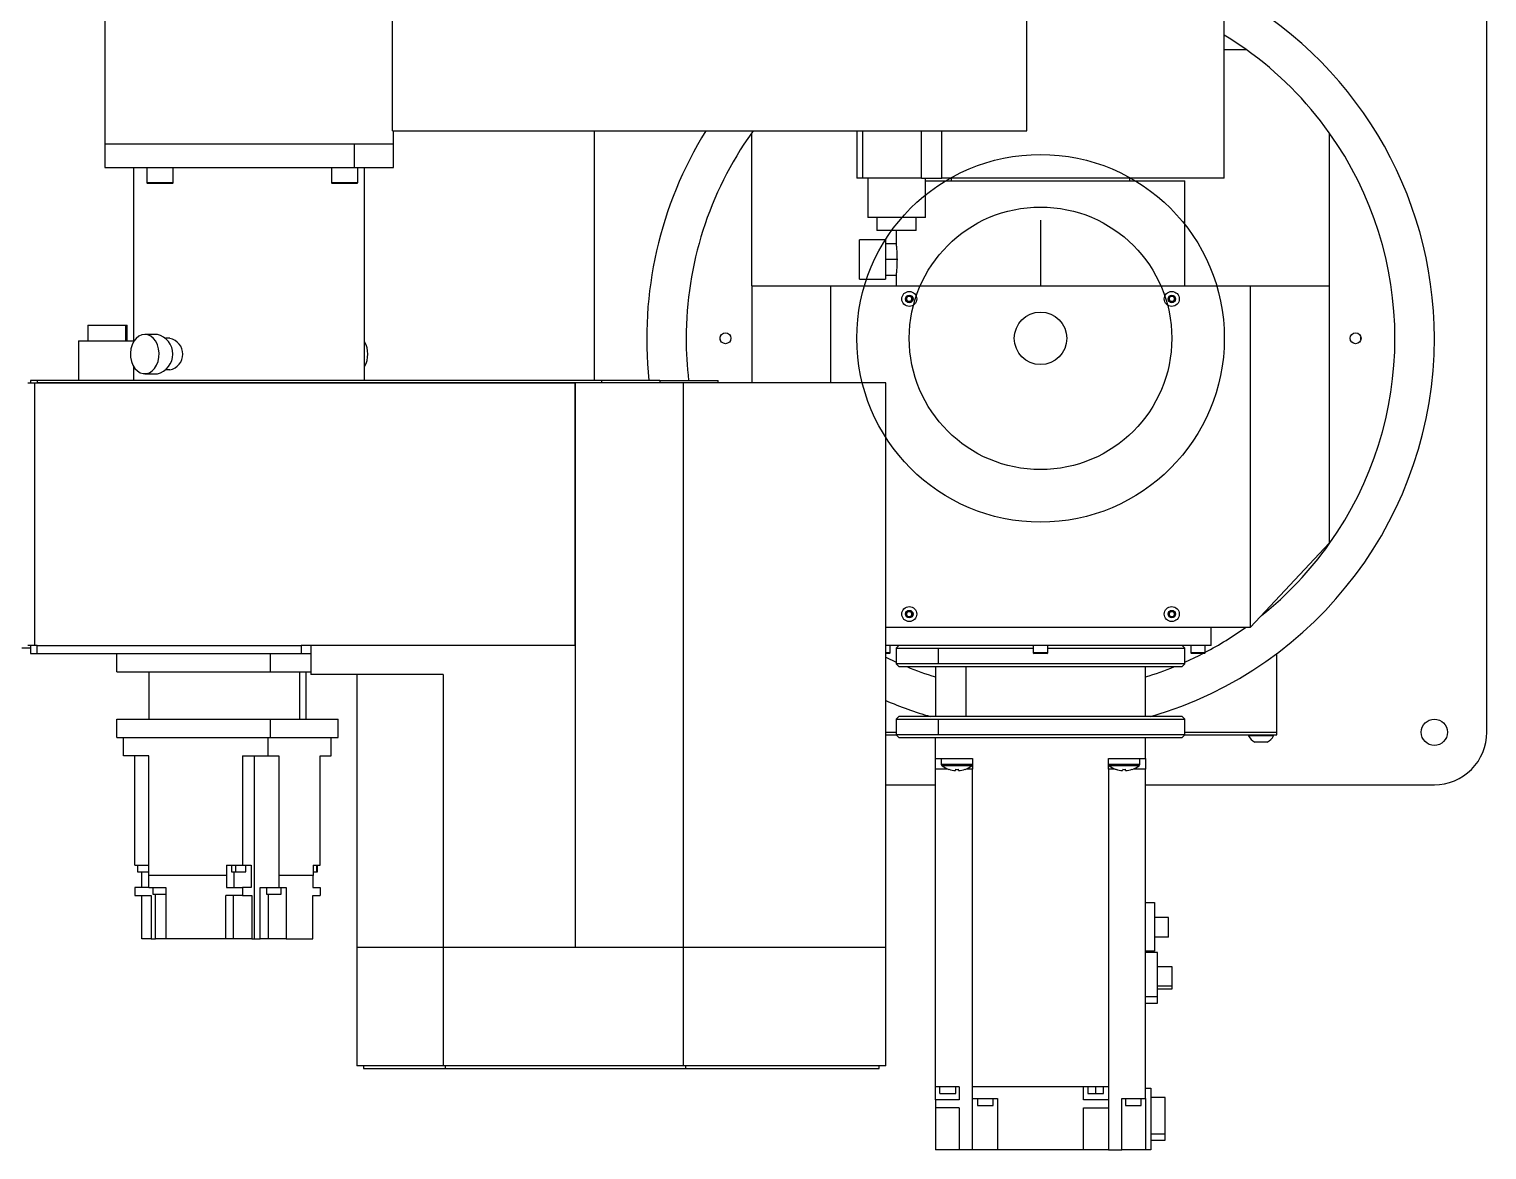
# Model space of a CAD drawing. Header units: millimetres. Extents: x 0.015 to 0.589, y 0.005 to 0.415.
# Drawn here: x 0.1564 to 0.2119, y 0.1003 to 0.1429 of the extents above; entities that cross this region are included whole.
import ezdxf

# ---------------------------------------------------------------- set-up
doc = ezdxf.new("R2010")
doc.units = ezdxf.units.MM

msp = doc.modelspace()

# ---------------------------------------------------------------- linework, layer by layer
at = {"color": 7, "linetype": 'Continuous', "lineweight": 25}
for p, q in [((0.1592623417596871, 0.1478655099740042), (0.1592623417596871, 0.1385655099740041)), ((0.1702283091796009, 0.1390655099740041), (0.1702283091796009, 0.1478655099740042)), ((0.1943836256893282, 0.1390655099740044), (0.1943836256893282, 0.1478655099740044)), ((0.201908752470063, 0.1372655099740044), (0.201908752470063, 0.1478655099740044)), ((0.2119087524700618, 0.116165509974005), (0.2119087524700617, 0.1461655099740049)), ((0.201908752470063, 0.1421655099740043), (0.2027349903913112, 0.1421655099740044)), ((0.1702283091796009, 0.1390655099740041), (0.1943836256893282, 0.1390655099740044)), ((0.1702623417596871, 0.1385655099740041), (0.1702623417596871, 0.1390655099740041)), ((0.1779087524700617, 0.1390655099740038), (0.1779087524700618, 0.129565509974004)), ((0.1839087524700619, 0.1331655099740044), (0.183908752470062, 0.1389917478952537)), ((0.1879087524700631, 0.1390655099740042), (0.1879087524700631, 0.1372655099740044)), ((0.1881275868863582, 0.1390655099740044), (0.1881275868863582, 0.1372655099740044)), ((0.1903745147503643, 0.1372655099740044), (0.1903745147503643, 0.1390655099740044)), ((0.1911430930272851, 0.1372655099740044), (0.1911430930272852, 0.1390655099740044)), ((0.2059087524700619, 0.1389917478952537), (0.2059087524700618, 0.1331655099740044)), ((0.1592623417596871, 0.1385655099740041), (0.1592623417596871, 0.1376655099740041)), ((0.1592623417596871, 0.1385655099740041), (0.1687685750304816, 0.138565509974004)), ((0.1687685750304816, 0.138565509974004), (0.1687685750304816, 0.1376655099740041)), ((0.1687685750304816, 0.138565509974004), (0.1702623417596871, 0.1385655099740041)), ((0.1702623417596871, 0.1376655099740041), (0.1702623417596871, 0.1385655099740041)), ((0.1592623417596871, 0.1376655099740041), (0.1687685750304816, 0.1376655099740041)), ((0.1603623417596871, 0.1376655099740041), (0.1603623417596871, 0.1310347805812512)), ((0.1608708705547695, 0.137665509974004), (0.1608708705547695, 0.1370955099740041)), ((0.1618708705547695, 0.1370955099740041), (0.1618708705547695, 0.137665509974004)), ((0.1678996376025455, 0.1376655099740041), (0.1678996376025455, 0.1370955099740041)), ((0.1687685750304816, 0.1376655099740041), (0.1702623417596871, 0.1376655099740041)), ((0.1688996376025455, 0.1370955099740041), (0.1688996376025455, 0.1376655099740041)), ((0.1691623417596871, 0.1295655099740041), (0.1691623417596871, 0.1376655099740041)), ((0.1881275868863582, 0.1372655099740044), (0.1879087524700631, 0.1372655099740044)), ((0.1903745147503643, 0.1372655099740044), (0.1881275868863583, 0.1372655099740044)), ((0.1883275868863583, 0.1372655099740044), (0.1883275868863583, 0.1357655099740044)), ((0.1903745147503643, 0.1372655099740044), (0.1911430930272851, 0.1372655099740044)), ((0.1905275868863583, 0.1357655099740044), (0.1905275868863583, 0.1372655099740044)), ((0.1905275868863583, 0.1371655099740041), (0.2004087524700622, 0.1371655099740042)), ((0.2019087524700631, 0.1372655099740044), (0.1911430930272851, 0.1372655099740044)), ((0.191508752470062, 0.1372655099740042), (0.191508752470062, 0.1371655099740041)), ((0.198308752470062, 0.1371655099740041), (0.198308752470062, 0.1372655099740042)), ((0.2004087524700622, 0.1331655099740043), (0.2004087524700622, 0.1371655099740041)), ((0.1615637607631183, 0.137065509974004), (0.1609008705547698, 0.137065509974004)), ((0.1618408705547698, 0.137065509974004), (0.1615637607631183, 0.137065509974004)), ((0.1687419884456864, 0.137065509974004), (0.1679296376025457, 0.137065509974004)), ((0.1688696376025457, 0.137065509974004), (0.1687419884456864, 0.137065509974004)), ((0.1902288335405172, 0.1357655099740044), (0.1883275868863583, 0.1357655099740044)), ((0.1886775868863584, 0.1357655099740044), (0.1886775868863584, 0.1352655099740044)), ((0.1901775868863584, 0.1352655099740044), (0.1901775868863584, 0.1357655099740044)), ((0.1905275868863583, 0.1357655099740044), (0.1902288335405172, 0.1357655099740044)), ((0.1949087524700623, 0.1356655099740043), (0.1949087524700623, 0.1331655099740043)), ((0.1899738914232849, 0.1352655099740044), (0.1886775868863584, 0.1352655099740044)), ((0.1894087524700622, 0.1352655099740043), (0.1894087524700622, 0.1347655099740042)), ((0.1901775868863584, 0.1352655099740044), (0.1899738914232849, 0.1352655099740044)), ((0.1890087524700623, 0.1349155099740042), (0.1880087524700623, 0.1349155099740042)), ((0.1880087524700624, 0.1334155099740042), (0.1880087524700624, 0.1349155099740042)), ((0.1890087524700623, 0.1349155099740042), (0.1890087524700623, 0.1334155099740042)), ((0.1894087524700623, 0.1347655099740042), (0.1890087524700622, 0.1347655099740042)), ((0.1894415776969276, 0.1341655099740042), (0.1890087524700622, 0.1341655099740042)), ((0.1880087524700623, 0.1334155099740042), (0.1890087524700623, 0.1334155099740042)), ((0.1890087524700622, 0.1335655099740042), (0.1894087524700623, 0.1335655099740042)), ((0.1894087524700622, 0.1335655099740042), (0.1894087524700622, 0.1331655099740043)), ((0.183908752470062, 0.1331655099740041), (0.183908752470062, 0.1294655099740043)), ((0.183908752470062, 0.1331655099740041), (0.186908752470062, 0.1331655099740041)), ((0.186908752470062, 0.1331655099740041), (0.186908752470062, 0.1294655099740043)), ((0.186908752470062, 0.1331655099740041), (0.202908752470062, 0.1331655099740041)), ((0.1897932824162265, 0.1326655099740042), (0.1898510174431454, 0.1327655099740041)), ((0.1898510174431454, 0.1327655099740041), (0.1899664874969834, 0.1327655099740041)), ((0.1899664874969834, 0.1327655099740041), (0.1900242225239023, 0.1326655099740042)), ((0.1997932824162265, 0.1326655099740039), (0.1998510174431454, 0.1327655099740039)), ((0.1998510174431454, 0.1327655099740039), (0.1999664874969834, 0.1327655099740039)), ((0.1999664874969834, 0.1327655099740039), (0.2000242225239023, 0.1326655099740039)), ((0.2029087524700621, 0.1201655099740041), (0.202908752470062, 0.1331655099740041)), ((0.202908752470062, 0.1331655099740041), (0.205908752470062, 0.1331655099740041)), ((0.205908752470062, 0.1331655099740041), (0.205908752470062, 0.1233655099740041)), ((0.1898510174431454, 0.1325655099740042), (0.1897932824162265, 0.1326655099740042)), ((0.1899664874969833, 0.1325655099740042), (0.1898510174431454, 0.1325655099740042)), ((0.1900242225239023, 0.1326655099740042), (0.1899664874969833, 0.1325655099740042)), ((0.1998510174431454, 0.132565509974004), (0.1997932824162265, 0.1326655099740039)), ((0.1999664874969833, 0.1325655099740039), (0.1998510174431454, 0.132565509974004)), ((0.2000242225239023, 0.1326655099740039), (0.1999664874969833, 0.1325655099740039)), ((0.1586144198245021, 0.1316655099740044), (0.1586144198245021, 0.1310655099740044)), ((0.1586144198245021, 0.1316655099740044), (0.1600505963416864, 0.1316655099740044)), ((0.1600505963416864, 0.1316655099740044), (0.1600505963416864, 0.1310655099740044)), ((0.1600505963416864, 0.1316655099740044), (0.1601144198245021, 0.1316655099740044)), ((0.1601144198245021, 0.1310655099740044), (0.1601144198245021, 0.1316655099740044)), ((0.1582644198245022, 0.1310655099740044), (0.1582644198245022, 0.1295655099740044)), ((0.1582644198245022, 0.1310655099740044), (0.1603623417596871, 0.1310655099740044)), ((0.1612680987000753, 0.131315509974004), (0.1607884967115012, 0.1313155099740041)), ((0.1617482389009147, 0.1311655099740041), (0.1615958814222312, 0.1311655099740041)), ((0.1603623417596871, 0.1300962393667568), (0.1603623417596871, 0.1295655099740041)), ((0.1617477006886495, 0.1299655099740041), (0.1615958814222312, 0.1299655099740041)), ((0.1563396477510616, 0.1294655099740044), (0.1565952607776941, 0.1294655099740044)), ((0.1564311379533528, 0.1295655099740044), (0.1564311379533528, 0.1294655099740044)), ((0.1566867509799854, 0.1295655099740044), (0.1564311379533528, 0.1295655099740044)), ((0.1565952607776941, 0.1194655099740047), (0.1565952607776941, 0.1294655099740044)), ((0.1565952607776941, 0.1294655099740044), (0.1771805562932236, 0.1294655099740043)), ((0.1566867509799854, 0.1295655099740044), (0.1566867509799854, 0.1294655099740044)), ((0.1781869485184271, 0.1295655099740044), (0.1566867509799854, 0.1295655099740044)), ((0.1781869485184271, 0.1294655099740044), (0.1566867509799854, 0.1294655099740044)), ((0.1607884967115012, 0.129815509974004), (0.1612680987000753, 0.129815509974004)), ((0.1771805562932236, 0.1294655099740044), (0.1771805562932232, 0.1079655099740047)), ((0.1812976153963294, 0.1294655099740044), (0.1771805562932236, 0.1294655099740044)), ((0.1771805562932236, 0.1194655099740047), (0.1771805562932236, 0.1294655099740043)), ((0.1781869485184271, 0.1295655099740044), (0.1781869485184271, 0.1294655099740044)), ((0.180407166351488, 0.1295655099740044), (0.1781869485184271, 0.1295655099740044)), ((0.180407166351488, 0.1295655099740044), (0.1804071663514877, 0.1294655099740044)), ((0.1804071663514879, 0.1295655099740044), (0.1826273841845486, 0.1295655099740044)), ((0.1812976153963294, 0.1294655099740044), (0.1812976153963291, 0.1079655099740047)), ((0.1890178332293901, 0.1294655099740044), (0.1812976153963294, 0.1294655099740044)), ((0.1826273841845486, 0.1294655099740044), (0.1826273841845486, 0.1295655099740044)), ((0.1890178332293901, 0.1079655099740052), (0.1890178332293901, 0.1294655099740044)), ((0.2029087524700621, 0.1201655099740041), (0.205908752470062, 0.1233655099740041)), ((0.2059087524700617, 0.1233655099740038), (0.2059087524700617, 0.1233392720527551)), ((0.1897932824162261, 0.1206655099740042), (0.1898510174431451, 0.1207655099740041)), ((0.1898510174431451, 0.1205655099740042), (0.1897932824162261, 0.1206655099740042)), ((0.1898510174431451, 0.1207655099740041), (0.189966487496983, 0.1207655099740041)), ((0.189966487496983, 0.1205655099740042), (0.1898510174431451, 0.1205655099740042)), ((0.189966487496983, 0.1207655099740041), (0.190024222523902, 0.1206655099740042)), ((0.190024222523902, 0.1206655099740042), (0.189966487496983, 0.1205655099740042)), ((0.1997932824162261, 0.1206655099740039), (0.1998510174431451, 0.1207655099740038)), ((0.1998510174431451, 0.1205655099740039), (0.1997932824162261, 0.1206655099740039)), ((0.1998510174431451, 0.1207655099740038), (0.199966487496983, 0.1207655099740038)), ((0.199966487496983, 0.1205655099740039), (0.1998510174431451, 0.1205655099740039)), ((0.199966487496983, 0.1207655099740038), (0.200024222523902, 0.1206655099740039)), ((0.200024222523902, 0.1206655099740039), (0.199966487496983, 0.1205655099740039)), ((0.1890178332293901, 0.1201655099740041), (0.2029087524700621, 0.1201655099740041)), ((0.2014087524700619, 0.1194655099740041), (0.201408752470062, 0.1201655099740041)), ((0.1565952607776941, 0.1194655099740047), (0.1563396477510617, 0.1194655099740047)), ((0.1564300206033074, 0.1194655099740044), (0.1564300206033074, 0.1191655099740044)), ((0.1566856336299399, 0.1194655099740044), (0.1564300206033074, 0.1194655099740044)), ((0.1566856336299399, 0.1191655099740044), (0.1566856336299399, 0.1194655099740044)), ((0.1566856336299399, 0.1194655099740044), (0.1667495558819765, 0.1194655099740044)), ((0.1667495558819765, 0.1194655099740044), (0.1667495558819765, 0.1191655099740044)), ((0.1669826497419918, 0.1194655099740046), (0.1667495558819765, 0.1194655099740044)), ((0.1771805562932236, 0.1194655099740047), (0.1669826497419918, 0.1194655099740046)), ((0.167116634041187, 0.1194655099740045), (0.167116634041187, 0.1183655099740044)), ((0.1771805562932237, 0.1194655099740044), (0.167116634041187, 0.1194655099740045)), ((0.1771805562932237, 0.1194655099740044), (0.1771805562932236, 0.1079655099740044)), ((0.2014087524700619, 0.1194655099740041), (0.1890178332293901, 0.1194655099740042)), ((0.1891837524700619, 0.119195509974004), (0.1891837524700619, 0.119465509974004)), ((0.1895087524700619, 0.1194655099740042), (0.1894087524700619, 0.1193655099740042)), ((0.194633752470062, 0.1194655099740039), (0.194633752470062, 0.119195509974004)), ((0.195183752470062, 0.119195509974004), (0.195183752470062, 0.1194655099740039)), ((0.200408752470062, 0.1193655099740042), (0.200308752470062, 0.1194655099740042)), ((0.2006337524700619, 0.119465509974004), (0.2006337524700619, 0.119195509974004)), ((0.2011837524700619, 0.119195509974004), (0.2011837524700619, 0.119465509974004)), ((0.1564300206033074, 0.1193655099740044), (0.1561042185229116, 0.1193655099740044)), ((0.1564300206033074, 0.1191655099740044), (0.1566856336299399, 0.1191655099740044)), ((0.1566856336299399, 0.1191655099740044), (0.1667495558819765, 0.1191655099740044)), ((0.1597183630128275, 0.1184655099740044), (0.1597183630128275, 0.1191655099740044)), ((0.1655737359594669, 0.1184655099740044), (0.165573735959467, 0.1191655099740044)), ((0.1667495558819765, 0.1191655099740044), (0.167116634041187, 0.1191655099740044)), ((0.189183752470062, 0.1191955099740042), (0.1890178332293901, 0.1191955099740042)), ((0.1891537524700619, 0.1191655099740042), (0.1890178332293901, 0.1191655099740042)), ((0.1890178332293901, 0.1190186144652794), (0.1894087524700619, 0.1188366819680665)), ((0.1891537524700619, 0.1191655099740042), (0.189183752470062, 0.1191955099740042)), ((0.1894087524700619, 0.1193655099740042), (0.1894087524700619, 0.1187655099740042)), ((0.1894087524700619, 0.1193655099740042), (0.1910196651735361, 0.1193655099740041)), ((0.1910196651735361, 0.1193655099740041), (0.194633752470062, 0.1193655099740041)), ((0.191019665173536, 0.1187655099740042), (0.1910196651735361, 0.1193655099740041)), ((0.194633752470062, 0.1191955099740042), (0.194663752470062, 0.1191655099740041)), ((0.1949087524700621, 0.1191955099740042), (0.194633752470062, 0.1191955099740042)), ((0.194908752470062, 0.1191655099740041), (0.194663752470062, 0.1191655099740041)), ((0.1951837524700621, 0.1191955099740042), (0.1949087524700621, 0.1191955099740042)), ((0.195153752470062, 0.1191655099740041), (0.194908752470062, 0.1191655099740041)), ((0.195153752470062, 0.1191655099740041), (0.1951837524700621, 0.1191955099740042)), ((0.195183752470062, 0.1193655099740041), (0.200408752470062, 0.1193655099740042)), ((0.200408752470062, 0.1187655099740042), (0.200408752470062, 0.1193655099740042)), ((0.2006337524700619, 0.1191955099740042), (0.2006637524700619, 0.1191655099740042)), ((0.200908752470062, 0.1191955099740042), (0.2006337524700619, 0.1191955099740042)), ((0.2009087524700619, 0.1191655099740042), (0.2006637524700619, 0.1191655099740042)), ((0.201183752470062, 0.1191955099740042), (0.200908752470062, 0.1191955099740042)), ((0.2011537524700619, 0.1191655099740042), (0.2009087524700619, 0.1191655099740042)), ((0.2011537524700619, 0.1191655099740042), (0.201183752470062, 0.1191955099740042)), ((0.2039087524700619, 0.1161655099740048), (0.2039087524700619, 0.1191655099740048)), ((0.1597183630128275, 0.1184655099740044), (0.1655737359594669, 0.1184655099740044)), ((0.1609378125890189, 0.1184655099740043), (0.1609378125890189, 0.1166655099740044)), ((0.1655737359594669, 0.1184655099740044), (0.167116634041187, 0.1184655099740044)), ((0.1666825186577562, 0.1184655099740044), (0.1666825186577562, 0.1166655099740044)), ((0.1669378125890189, 0.1166655099740044), (0.1669378125890189, 0.1184655099740043)), ((0.1721485951672053, 0.1183655099740044), (0.167116634041187, 0.1183655099740044)), ((0.168868813000266, 0.1183655099740044), (0.168868813000266, 0.1079655099740047)), ((0.1721485951672053, 0.1183655099740044), (0.1721485951672053, 0.1079655099740044)), ((0.189408752470062, 0.1187655099740042), (0.189508752470062, 0.1186655099740042)), ((0.191019665173536, 0.1187655099740042), (0.1894087524700619, 0.1187655099740042)), ((0.189508752470062, 0.1186655099740042), (0.2003087524700619, 0.1186655099740042)), ((0.1909087524700619, 0.1186655099740042), (0.1909087524700619, 0.1167655099740042)), ((0.200408752470062, 0.1187655099740042), (0.191019665173536, 0.1187655099740042)), ((0.1920803253453158, 0.1167655099740041), (0.1920803253453158, 0.1186655099740042)), ((0.198908752470062, 0.1167655099740042), (0.198908752470062, 0.1186655099740042)), ((0.2003087524700619, 0.1186655099740042), (0.2004087524700619, 0.1187655099740042)), ((0.1597183630128275, 0.1159655099740044), (0.1597183630128275, 0.1166655099740044)), ((0.1597183630128275, 0.1166655099740044), (0.165573735959467, 0.1166655099740044)), ((0.165573735959467, 0.1159655099740044), (0.165573735959467, 0.1166655099740044)), ((0.165573735959467, 0.1166655099740044), (0.1681572621652103, 0.1166655099740044)), ((0.1681572621652103, 0.1159655099740044), (0.1681572621652103, 0.1166655099740044)), ((0.1895087524700619, 0.1167655099740042), (0.1894087524700619, 0.1166655099740042)), ((0.1894087524700619, 0.1166655099740042), (0.1894087524700619, 0.1160655099740042)), ((0.1894087524700622, 0.1166655099740042), (0.1910196651735362, 0.1166655099740041)), ((0.200308752470062, 0.1167655099740042), (0.1895087524700619, 0.1167655099740042)), ((0.1910196651735362, 0.1166655099740041), (0.2004087524700622, 0.1166655099740042)), ((0.191019665173536, 0.1160655099740041), (0.1910196651735362, 0.1166655099740041)), ((0.200408752470062, 0.1166655099740042), (0.200308752470062, 0.1167655099740042)), ((0.200408752470062, 0.1160655099740042), (0.200408752470062, 0.1166655099740042)), ((0.1890178332293901, 0.116165509974005), (0.1894087524700619, 0.116165509974005)), ((0.1890178332293901, 0.116065509974005), (0.189408752470061, 0.116065509974005)), ((0.189408752470062, 0.1160655099740042), (0.189508752470062, 0.1159655099740042)), ((0.191019665173536, 0.1160655099740041), (0.1894087524700619, 0.1160655099740042)), ((0.200408752470062, 0.1160655099740042), (0.191019665173536, 0.1160655099740041)), ((0.2003087524700619, 0.1159655099740042), (0.2004087524700619, 0.1160655099740042)), ((0.200408752470062, 0.1161655099740048), (0.2039087524700615, 0.1161655099740048)), ((0.2004087524700628, 0.1160655099740048), (0.2039087524700615, 0.1160655099740048)), ((0.2028337524700619, 0.1160655099740048), (0.2028337524700619, 0.1160275099740048)), ((0.2037837524700619, 0.1160275099740048), (0.2037837524700619, 0.1160655099740048)), ((0.2039087524700615, 0.1160655099740048), (0.2039087524700615, 0.1161655099740048)), ((0.1597183630128275, 0.1159655099740044), (0.165573735959467, 0.1159655099740044)), ((0.1599820786113395, 0.1152655099740044), (0.1599820786113395, 0.1159655099740044)), ((0.165471490748814, 0.1159655099740044), (0.165471490748814, 0.1152655099740044)), ((0.165573735959467, 0.1159655099740044), (0.1681572621652103, 0.1159655099740044)), ((0.1678935465666984, 0.1152655099740044), (0.1678935465666985, 0.1159655099740044)), ((0.189508752470062, 0.1159655099740042), (0.190908752470062, 0.1159655099740041)), ((0.190908752470062, 0.1151655099740042), (0.190908752470062, 0.1159655099740042)), ((0.190908752470062, 0.1159655099740042), (0.1912810810406186, 0.1159655099740041)), ((0.1912810810406186, 0.1159655099740041), (0.1985364238995055, 0.1159655099740041)), ((0.1985364238995055, 0.1159655099740041), (0.1989087524700617, 0.1159655099740041)), ((0.1989087524700618, 0.1159655099740041), (0.2003087524700619, 0.1159655099740042)), ((0.1989087524700618, 0.1151655099740042), (0.1989087524700617, 0.1159655099740041)), ((0.2035825835747903, 0.1160275099740048), (0.2028337524700616, 0.1160275099740048)), ((0.2034456680224263, 0.1157905099740048), (0.2030712524700618, 0.1157905099740048)), ((0.2035462524700618, 0.1157905099740048), (0.2034456680224263, 0.1157905099740048)), ((0.2037837524700616, 0.1160275099740048), (0.2035825835747903, 0.1160275099740048)), ((0.1609413792518628, 0.1152655099740044), (0.1599820786113395, 0.1152655099740044)), ((0.1604053442797374, 0.1111055099740044), (0.1604053442797374, 0.1152655099740043)), ((0.1609413792518629, 0.1107055099740044), (0.1609413792518628, 0.1152655099740044)), ((0.1645121901082906, 0.1152655099740044), (0.165471490748814, 0.1152655099740044)), ((0.1645121901082906, 0.1152655099740044), (0.1645121901082905, 0.1111055099740044)), ((0.1649704892166143, 0.1083055099740043), (0.1649704892166143, 0.1152655099740044)), ((0.165471490748814, 0.1152655099740044), (0.1658947564172119, 0.1152655099740044)), ((0.1658947564172119, 0.1152655099740044), (0.165894756417212, 0.1107055099740044)), ((0.1674702808983005, 0.1152655099740044), (0.1678935465666984, 0.1152655099740044)), ((0.1674702808983004, 0.1111055099740044), (0.1674702808983005, 0.1152655099740044)), ((0.190908752470062, 0.1151655099740042), (0.192313752470062, 0.1151655099740041)), ((0.1909087524700619, 0.1147655099740042), (0.1909087524700619, 0.1151655099740042)), ((0.1911267719547229, 0.115165509974004), (0.1911267719547229, 0.1149423586128704)), ((0.192313752470062, 0.1151655099740041), (0.1923137524700618, 0.1147655099740042)), ((0.197503752470062, 0.1151655099740041), (0.1989087524700618, 0.1151655099740042)), ((0.1975037524700618, 0.1147655099740042), (0.197503752470062, 0.1151655099740041)), ((0.1986907329854009, 0.1149423586128704), (0.1986907329854009, 0.115165509974004)), ((0.1989087524700618, 0.1151655099740039), (0.1989087524700617, 0.1147655099740039)), ((0.191385597512538, 0.1147655099740042), (0.1909087524700619, 0.1147655099740042)), ((0.190908752470062, 0.1026655099740042), (0.1909087524700619, 0.1147655099740042)), ((0.1914207512425741, 0.1147534851194253), (0.1914217335718609, 0.1147546639145697)), ((0.1916734488242928, 0.1147546639145697), (0.1916700133256309, 0.1147087367219316)), ((0.191783530583815, 0.1147087367219317), (0.1917800950851531, 0.1147546639145696)), ((0.192031810337585, 0.1147546639145697), (0.192032792666872, 0.1147534851194253)), ((0.1923137524700618, 0.1147655099740042), (0.192067946396908, 0.1147655099740042)), ((0.1923137524700618, 0.1026655099740045), (0.1923137524700618, 0.1147655099740042)), ((0.1975037524700618, 0.1147655099740042), (0.1975037524700617, 0.1026655099740045)), ((0.197749558543217, 0.1147655099740039), (0.1975037524700617, 0.1147655099740042)), ((0.1977847122732521, 0.1147534851194253), (0.1977856946025389, 0.1147546639145697)), ((0.1980374098549708, 0.1147546639145697), (0.1980339743563089, 0.1147087367219316)), ((0.198147491614493, 0.1147087367219317), (0.1981440561158311, 0.1147546639145696)), ((0.1983957713682631, 0.1147546639145697), (0.1983967536975501, 0.1147534851194253)), ((0.1989087524700617, 0.1147655099740039), (0.198431907427585, 0.1147655099740039)), ((0.198908752470062, 0.1096855099740042), (0.1989087524700617, 0.1147655099740039)), ((0.1890178332293901, 0.114165509974005), (0.1909087524700619, 0.114165509974005)), ((0.1989087524700617, 0.114165509974005), (0.2099087524700618, 0.114165509974005)), ((0.1604053442797374, 0.1111055099740044), (0.1609413792518629, 0.1111055099740044)), ((0.1605122854435482, 0.1111055099740044), (0.1605122854435482, 0.1108455099740044)), ((0.1638978592694046, 0.1111055099740044), (0.1638978592694047, 0.1107055099740044)), ((0.1638978592694046, 0.1111055099740044), (0.1645121901082905, 0.1111055099740044)), ((0.1640936870321607, 0.1111055099740044), (0.1640936870321607, 0.1108455099740044)), ((0.1642576761405077, 0.1108455099740044), (0.1642576761405077, 0.1111055099740044)), ((0.1645121901082905, 0.1111055099740044), (0.1648395466142363, 0.1111055099740044)), ((0.1646436870321607, 0.1108455099740044), (0.1646436870321607, 0.1111055099740044)), ((0.1648395466142363, 0.1111055099740044), (0.1648395466142364, 0.1102555099740044)), ((0.1671992238989049, 0.1111055099740044), (0.1671992238989049, 0.1107055099740044)), ((0.1671992238989049, 0.1111055099740044), (0.1674702808983004, 0.1111055099740044)), ((0.1673399377907905, 0.1108455099740044), (0.1673399377907906, 0.1111055099740044)), ((0.1673633397344896, 0.1108455099740044), (0.1673633397344896, 0.1111055099740044)), ((0.1605122854435483, 0.1108455099740044), (0.1609413792518629, 0.1108455099740044)), ((0.1606764012791329, 0.1107055099740044), (0.1606764012791329, 0.1108455099740044)), ((0.1606809757892475, 0.1107055099740044), (0.1606764012791329, 0.1107055099740044)), ((0.1606809757892475, 0.1102555099740043), (0.1606809757892475, 0.1107055099740044)), ((0.1638978592694047, 0.1107055099740044), (0.1609413792518629, 0.1107055099740044)), ((0.1609430777508024, 0.1102555099740044), (0.1609430777508024, 0.1107055099740044)), ((0.1638978592694047, 0.1107055099740044), (0.1638998776492528, 0.1107055099740044)), ((0.1638998776492528, 0.1107055099740044), (0.1638998776492528, 0.1102555099740044)), ((0.1640936870321607, 0.1108455099740044), (0.1642576761405077, 0.1108455099740044)), ((0.1641804324481578, 0.1108455099740044), (0.1641804324481578, 0.1102555099740044)), ((0.1642576761405077, 0.1108455099740044), (0.1646436870321607, 0.1108455099740044)), ((0.1658900407682293, 0.1107055099740044), (0.1658900407682293, 0.1102555099740044)), ((0.1658900407682293, 0.1107055099740044), (0.165894756417212, 0.1107055099740044)), ((0.1671992238989049, 0.1107055099740044), (0.165894756417212, 0.1107055099740044)), ((0.1671946493887903, 0.1107055099740044), (0.1671946493887903, 0.1102555099740044)), ((0.1671992238989049, 0.1108455099740044), (0.1673399377907905, 0.1108455099740044)), ((0.1673399377907905, 0.1108455099740044), (0.1673633397344896, 0.1108455099740044)), ((0.1604097776509837, 0.1102555099740044), (0.1604097776509837, 0.1099555099740044)), ((0.1609430777508024, 0.1102555099740044), (0.1604097776509837, 0.1102555099740044)), ((0.1604097776509837, 0.1099555099740044), (0.161026016254245, 0.1099555099740043)), ((0.1606809757892475, 0.1083055099740044), (0.1606809757892476, 0.1099555099740044)), ((0.1609430777508024, 0.1102555099740044), (0.1615851755312844, 0.1102555099740044)), ((0.161026016254245, 0.1099555099740043), (0.1610260162542449, 0.1083055099740044)), ((0.1611017809721061, 0.1102555099740044), (0.1611017809721061, 0.1099955099740044)), ((0.1611017809721061, 0.1099955099740043), (0.1615851755312844, 0.1099955099740043)), ((0.1611961540928208, 0.1083055099740043), (0.1611961540928208, 0.1099955099740043)), ((0.1615851755312844, 0.1102555099740044), (0.1615851755312844, 0.1083055099740044)), ((0.1638724305885654, 0.1083055099740044), (0.1638724305885655, 0.1099555099740044)), ((0.1645145283690477, 0.1099555099740044), (0.1638724305885655, 0.1099555099740044)), ((0.1638998776492528, 0.1102555099740044), (0.1645145283690476, 0.1102555099740044)), ((0.1641731691859528, 0.1083055099740043), (0.1641731691859528, 0.1099555099740044)), ((0.1645145283690476, 0.1102555099740044), (0.1645145283690477, 0.1099555099740044)), ((0.1648395466142364, 0.1102555099740044), (0.1645145283690476, 0.1102555099740044)), ((0.1645145283690477, 0.1099555099740044), (0.1648629292218037, 0.1099555099740044)), ((0.1648629292218037, 0.1099555099740044), (0.1648629292218037, 0.1083055099740044)), ((0.1651874090698157, 0.1102555099740044), (0.1658900407682293, 0.1102555099740044)), ((0.1651874090698157, 0.1083055099740044), (0.1651874090698157, 0.1102555099740044)), ((0.1654293111192116, 0.1102555099740044), (0.1654293111192116, 0.1099955099740044)), ((0.1654293111192116, 0.1099955099740044), (0.1659793111192115, 0.1099955099740044)), ((0.1654917471785126, 0.1099955099740044), (0.1654917471785126, 0.1083055099740044)), ((0.1658900407682293, 0.1102555099740044), (0.1661733491855824, 0.1102555099740044)), ((0.1659793111192116, 0.1099955099740044), (0.1659793111192116, 0.1102555099740044)), ((0.1661733491855824, 0.1102555099740044), (0.1661733491855824, 0.1083055099740044)), ((0.1671946493887903, 0.1102555099740044), (0.1674658475270542, 0.1102555099740044)), ((0.1671946493887903, 0.1099555099740044), (0.1674658475270542, 0.1099555099740044)), ((0.1671946493887903, 0.1083055099740044), (0.1671946493887903, 0.1099555099740044)), ((0.1674658475270542, 0.1102555099740044), (0.1674658475270542, 0.1099555099740044)), ((0.1989087524700618, 0.1078255099740042), (0.198908752470062, 0.1096855099740042)), ((0.198908752470062, 0.1096855099740042), (0.199248752470062, 0.1096855099740042)), ((0.199248752470062, 0.1096855099740042), (0.1992487524700618, 0.1078255099740042)), ((0.1997887524700618, 0.1091080099740042), (0.1992487524700618, 0.1091080099740042)), ((0.1997887524700619, 0.1083630099740042), (0.1997887524700618, 0.1091080099740042)), ((0.1610260162542449, 0.1083055099740044), (0.1606809757892475, 0.1083055099740044)), ((0.1610260162542449, 0.1083055099740044), (0.1611961540928208, 0.1083055099740044)), ((0.1615851755312844, 0.1083055099740044), (0.1611961540928208, 0.1083055099740043)), ((0.1638724305885654, 0.1083055099740044), (0.1615851755312844, 0.1083055099740044)), ((0.1641731691859528, 0.1083055099740043), (0.1638724305885654, 0.1083055099740044)), ((0.1648629292218037, 0.1083055099740044), (0.1641731691859528, 0.1083055099740043)), ((0.1648629292218037, 0.1083055099740044), (0.1649704892166143, 0.1083055099740043)), ((0.1649704892166143, 0.1083055099740043), (0.1651874090698157, 0.1083055099740044)), ((0.1654917471785126, 0.1083055099740044), (0.1651874090698157, 0.1083055099740044)), ((0.1661733491855824, 0.1083055099740044), (0.1654917471785126, 0.1083055099740044)), ((0.1661733491855824, 0.1083055099740044), (0.1671946493887903, 0.1083055099740044)), ((0.1997887524700619, 0.1083630099740042), (0.199248752470062, 0.1083630099740042)), ((0.168868813000266, 0.1079655099740044), (0.168868813000266, 0.1034655099740045)), ((0.1721485951672053, 0.1079655099740044), (0.168868813000266, 0.1079655099740044)), ((0.1771805562932236, 0.1079655099740044), (0.1721485951672053, 0.1079655099740044)), ((0.1721485951672052, 0.1079655099740044), (0.1721485951672053, 0.1034655099740044)), ((0.1812976153963294, 0.1079655099740044), (0.1721485951672052, 0.1079655099740044)), ((0.1812976153963291, 0.1079655099740047), (0.1771805562932232, 0.1079655099740047)), ((0.1812976153963294, 0.1079655099740044), (0.1812976153963295, 0.1034655099740044)), ((0.1890178332293901, 0.1079655099740044), (0.1812976153963294, 0.1079655099740044)), ((0.1890178332293901, 0.1034655099740045), (0.1890178332293901, 0.1079655099740044)), ((0.1992487524700618, 0.1078255099740042), (0.1989087524700618, 0.1078255099740042)), ((0.1989087524700617, 0.1026655099740042), (0.1989087524700618, 0.1078255099740042)), ((0.1993687524700619, 0.1077749500791342), (0.1989087524700619, 0.1077749500791342)), ((0.1993687524700618, 0.1060876216213442), (0.1993687524700619, 0.1077749500791342)), ((0.1999187524700618, 0.1072382465798722), (0.1993687524700617, 0.1072382465798722)), ((0.1999187524700618, 0.1064987996968992), (0.1999187524700618, 0.1072382465798722)), ((0.1993687524700618, 0.1060876216213442), (0.1989087524700618, 0.1060876216213442)), ((0.1999187524700618, 0.1064987996968992), (0.1993687524700618, 0.1064987996968992)), ((0.1993687524700616, 0.1063927733681362), (0.1999187524700616, 0.1063927733681362)), ((0.1993687524700616, 0.1058560698688742), (0.1993687524700618, 0.1060876216213442)), ((0.1999187524700616, 0.1063927733681362), (0.1999187524700618, 0.1064987996968992)), ((0.1989087524700616, 0.1058560698688742), (0.1993687524700616, 0.1058560698688742)), ((0.1721485951672053, 0.1034655099740044), (0.1688688130002659, 0.1034655099740044)), ((0.169118813000266, 0.1034655099740044), (0.169118813000266, 0.1033655099740044)), ((0.169118813000266, 0.1033655099740044), (0.172249514159617, 0.1033655099740044)), ((0.1812976153963295, 0.1034655099740044), (0.1721485951672053, 0.1034655099740044)), ((0.172249514159617, 0.1033655099740044), (0.1722495141596171, 0.1034655099740044)), ((0.172249514159617, 0.1033655099740044), (0.1813985343887413, 0.1033655099740044)), ((0.1890178332293901, 0.1034655099740044), (0.1812976153963295, 0.1034655099740044)), ((0.1813985343887413, 0.1033655099740044), (0.1813985343887413, 0.1034655099740044)), ((0.1813985343887413, 0.1033655099740044), (0.1887678332293901, 0.1033655099740044)), ((0.1887678332293901, 0.1033655099740044), (0.1887678332293901, 0.1034655099740044)), ((0.191813752470062, 0.1026655099740042), (0.190908752470062, 0.1026655099740042)), ((0.1909137524700621, 0.1021655099740045), (0.1909137524700619, 0.1026655099740045)), ((0.190913752470062, 0.1021655099740042), (0.190913752470062, 0.1018655099740042)), ((0.191813752470062, 0.1021655099740042), (0.190913752470062, 0.1021655099740042)), ((0.191078752470062, 0.1024055099740042), (0.1910787524700619, 0.1026655099740042)), ((0.191078752470062, 0.1024055099740042), (0.1916787524700619, 0.1024055099740042)), ((0.1916787524700621, 0.1024055099740042), (0.1916787524700621, 0.1026655099740042)), ((0.191813752470062, 0.1026655099740042), (0.191813752470062, 0.1021655099740042)), ((0.1975037524700617, 0.1026655099740045), (0.1923137524700618, 0.1026655099740045)), ((0.192313752470062, 0.1022155099740045), (0.1923137524700618, 0.1026655099740045)), ((0.192313752470062, 0.1022155099740045), (0.193273752470062, 0.1022155099740045)), ((0.1923137524700618, 0.1002655099740042), (0.192313752470062, 0.1022155099740042)), ((0.1925087524700621, 0.1022155099740042), (0.1925087524700621, 0.1019555099740042)), ((0.1931087524700621, 0.1019555099740042), (0.1931087524700621, 0.1022155099740042)), ((0.193273752470062, 0.1022155099740045), (0.193273752470062, 0.1002655099740044)), ((0.1965437524700617, 0.1021655099740045), (0.1965437524700617, 0.1026655099740045)), ((0.1975037524700617, 0.1021655099740044), (0.1965437524700617, 0.1021655099740045)), ((0.1967087524700618, 0.1026655099740045), (0.1967087524700618, 0.1024055099740045)), ((0.1967087524700618, 0.1024055099740042), (0.1970087524700617, 0.1024055099740045)), ((0.1970087524700617, 0.1024055099740045), (0.1970087524700617, 0.1026655099740045)), ((0.1970087524700617, 0.1024055099740045), (0.1973087524700618, 0.1024055099740042)), ((0.1973087524700618, 0.1024055099740045), (0.1973087524700618, 0.1026655099740045)), ((0.1975037524700618, 0.1026655099740045), (0.1975037524700618, 0.1021655099740044)), ((0.1975037524700617, 0.1021655099740044), (0.1975037524700618, 0.1018655099740045)), ((0.1980037524700618, 0.1022155099740042), (0.1989037524700617, 0.1022155099740042)), ((0.1980037524700618, 0.1002655099740042), (0.1980037524700618, 0.1022155099740042)), ((0.1981387524700616, 0.1022155099740045), (0.1981387524700617, 0.1019555099740045)), ((0.1987387524700617, 0.1019555099740045), (0.1987387524700617, 0.1022155099740045)), ((0.1989087524700617, 0.1026655099740042), (0.1989037524700617, 0.1026655099740042)), ((0.1989037524700617, 0.1022155099740042), (0.1989037524700617, 0.1026655099740042)), ((0.1989037524700618, 0.1026155099740043), (0.1991087524700618, 0.1026155099740042)), ((0.1989037524700618, 0.1022155099740042), (0.1989037524700616, 0.1002655099740042)), ((0.1991087524700618, 0.1026155099740042), (0.1991087524700617, 0.1002655099740042)), ((0.1996587524700616, 0.1022560681563845), (0.1991087524700616, 0.1022560681563845)), ((0.1996587524700616, 0.1008665035440945), (0.1996587524700616, 0.1022560681563845)), ((0.191813752470062, 0.1018655099740042), (0.190913752470062, 0.1018655099740042)), ((0.1909137524700619, 0.1018655099740045), (0.1909137524700619, 0.1002655099740045)), ((0.191813752470062, 0.1018655099740042), (0.191813752470062, 0.1002655099740042)), ((0.192508752470062, 0.1019555099740042), (0.193108752470062, 0.1019555099740042)), ((0.1965437524700618, 0.1018655099740044), (0.1975037524700618, 0.1018655099740045)), ((0.1965437524700618, 0.1002655099740045), (0.1965437524700618, 0.1018655099740044)), ((0.1975037524700616, 0.1018655099740045), (0.1975037524700617, 0.1002655099740045)), ((0.1981387524700617, 0.1019555099740045), (0.1987387524700617, 0.1019555099740045)), ((0.1996587524700616, 0.1008665035440945), (0.1991087524700616, 0.1008665035440945)), ((0.1991087524700618, 0.1006349517916242), (0.1996587524700617, 0.1006349517916243)), ((0.1996587524700617, 0.1006349517916243), (0.1996587524700616, 0.1008665035440945)), ((0.1918137524700619, 0.1002655099740045), (0.1909137524700619, 0.1002655099740045)), ((0.192313752470062, 0.1002655099740042), (0.191813752470062, 0.1002655099740042)), ((0.1932737524700618, 0.1002655099740042), (0.1923137524700618, 0.1002655099740042)), ((0.1965437524700618, 0.1002655099740045), (0.193273752470062, 0.1002655099740044)), ((0.1975037524700617, 0.1002655099740045), (0.1965437524700616, 0.1002655099740045)), ((0.1975037524700618, 0.1002655099740042), (0.1980037524700618, 0.1002655099740042)), ((0.1989037524700616, 0.1002655099740042), (0.1980037524700616, 0.1002655099740042)), ((0.1991087524700617, 0.1002655099740042), (0.1989037524700616, 0.1002655099740042))]:
    msp.add_line(p, q, dxfattribs=at)
at = {"color": 8, "linetype": 'Continuous', "lineweight": 25}
for p, q in [((0.1608708705547694, 0.1370955099740041), (0.1615760729040764, 0.1370955099740041)), ((0.1615760729040764, 0.1370955099740041), (0.1618708705547694, 0.1370955099740041)), ((0.1678996376025454, 0.1370955099740041), (0.1687638406271631, 0.1370955099740041)), ((0.1687638406271631, 0.1370955099740041), (0.1688996376025454, 0.1370955099740041)), ((0.191726771954723, 0.1149423586128706), (0.1911267719547229, 0.1149423586128706)), ((0.192313752470062, 0.1149423586128706), (0.191726771954723, 0.1149423586128706)), ((0.1980907329854009, 0.1149423586128706), (0.1975037524700618, 0.1149423586128706)), ((0.1986907329854009, 0.1149423586128706), (0.1980907329854009, 0.1149423586128706)), ((0.191726771954723, 0.1148831485934723), (0.1911578064374816, 0.1148831485934723)), ((0.1922957374719644, 0.1148831485934723), (0.191726771954723, 0.1148831485934723)), ((0.198090732985401, 0.1148831485934723), (0.1975217674681596, 0.1148831485934723)), ((0.1986596985026424, 0.1148831485934723), (0.198090732985401, 0.1148831485934723))]:
    msp.add_line(p, q, dxfattribs=at)
at = {"color": 7, "linetype": 'Continuous', "lineweight": 25, "flags": 128}
for points in [[(0.2027349903913112, 0.1421655099740044), (0.2021579975624, 0.142554032511683), (0.2019087524700631, 0.1427089063546189)], [(0.1607884967115012, 0.1313155099740041), (0.1606710573847088, 0.1312979753907866), (0.1605591093903128, 0.1312461915387573), (0.1604578872921099, 0.1311625797732833), (0.1603721241229117, 0.1310510496875904), (0.160305830073191, 0.1309168163045289), (0.1602621049790324, 0.130766156227901), (0.1602429933772415, 0.1306061141554431), (0.1602493889050773, 0.1304441734765895), (0.1602809925147661, 0.1302879063574991), (0.1603363264566439, 0.1301446196749823), (0.1604128033770876, 0.1300210133550617), (0.1605068473002954, 0.1299228670918783), (0.1606140608369403, 0.1298547700956169), (0.1607294308012081, 0.1298199065061382), (0.1608475626217942, 0.1298199065061382), (0.1609629325860621, 0.1298547700956169), (0.161070146122707, 0.1299228670918783), (0.1611641900459147, 0.1300210133550617), (0.1612406669663585, 0.1301446196749822), (0.1612960009082362, 0.1302879063574991), (0.161327604517925, 0.1304441734765895), (0.1613340000457608, 0.1306061141554431), (0.16131488844397, 0.1307661562279009), (0.1612711633498113, 0.1309168163045289), (0.1612048693000906, 0.1310510496875904), (0.1611191061308925, 0.1311625797732833), (0.1610178840326895, 0.1312461915387573), (0.1609059360382935, 0.1312979753907866), (0.1607884967115012, 0.1313155099740041)], [(0.1827088660071449, 0.1311128764111145), (0.1827087524700616, 0.1311655099740046), (0.1827088660071449, 0.1312181435368941)], [(0.2071086389329787, 0.1311128764111616), (0.2071087524700619, 0.1311655099740047), (0.2071086389329787, 0.1312181435368473)], [(0.200408752470062, 0.1188366819680665), (0.2009478550618506, 0.1190916025747469), (0.2010934109084883, 0.1191655099740043)]]:
    msp.add_lwpolyline(points, dxfattribs=at)
at = {"color": 7, "linetype": 'Continuous'}
for radius in [0.007000000000000016, 0.005000000000000018, 0.0009999999999999983]:
    msp.add_circle((0.1949087524700581, 0.1311655099740069), radius, dxfattribs=at)
at = {"color": 7, "linetype": 'Continuous', "lineweight": 25}
for centre, radius in [((0.1899087524700644, 0.1326655099740042), 0.0002850000000000075), ((0.1899087524700644, 0.1326655099740042), 0.0001424999999999899), ((0.1999087524700645, 0.1326655099740039), 0.0002849999999999797), ((0.1999087524700644, 0.1326655099740039), 0.0001424999999999899), ((0.1829087524700619, 0.1311655099740044), 0.0002067000000000041), ((0.2069087524700619, 0.1311655099740044), 0.0002067000000000041), ((0.1899087524700641, 0.1206655099740042), 0.0002850000000000075), ((0.1899087524700641, 0.1206655099740042), 0.0001425000000000037), ((0.1999087524700641, 0.1206655099740039), 0.0002850000000000075), ((0.1999087524700641, 0.1206655099740039), 0.0001425000000000037), ((0.2099087524700617, 0.116165509974005), 0.0005000000000000004)]:
    msp.add_circle(centre, radius, dxfattribs=at)
for centre, radius, start, end in [((0.1949087524700618, 0.1311655099740047), 0.01500000000000001, 1.920076506237206e-12, 62.18186071534091), ((0.194908752470062, 0.1311655099740043), 0.01350000000000008, 35.43094468733646, 54.56905531266463), ((0.1949087524700618, 0.1311655099740047), 0.015, 148.2194896548796, 186.1231988662725), ((0.1949087524700619, 0.1311655099740044), 0.01349999999999994, 144.5690553126641, 180.0000000000027), ((0.194908752470062, 0.1311655099740043), 0.01349999999999999, 144.1839264274171, 144.5690553126635), ((0.1949087524700619, 0.1311655099740044), 0.01350000000000001, 324.569055312666, 35.43094468733575), ((0.1609008705547694, 0.1370955099740041), 3.000000000000225e-05, 180, 270.0000000002659), ((0.1618408705547694, 0.1370955099740041), 3.000000000000225e-05, 269.9999999997358, 0), ((0.1679296376025454, 0.1370955099740041), 3.000000000000225e-05, 180, 270.0000000002659), ((0.1688696376025454, 0.1370955099740041), 3.000000000000225e-05, 269.9999999997358, 0), ((0.1899087524700644, 0.1326655099740042), 0.0001000000000000451, 150.0000000000002, 209.9999999999593), ((0.1899087524700644, 0.1326655099740042), 0.0001000000000000451, 90.0000000000159, 150.0000000000002), ((0.1899087524700644, 0.1326655099740042), 9.999999999996123e-05, 30.00000000000987, 90.0000000000159), ((0.1899087524700644, 0.1326655099740042), 9.999999999999706e-05, 329.9999999999851, 30.00000000000987), ((0.1999087524700645, 0.1326655099740039), 0.0001000000000000451, 150.0000000000002, 209.9999999999455), ((0.1999087524700645, 0.1326655099740039), 0.0001000000000000451, 90.0000000000159, 150.0000000000002), ((0.1999087524700645, 0.1326655099740039), 9.999999999998899e-05, 30.00000000002364, 90.0000000000159), ((0.1999087524700645, 0.1326655099740039), 9.999999999998319e-05, 329.9999999999989, 30.00000000002364), ((0.1899087524700644, 0.1326655099740042), 0.0001000000000000035, 209.9999999999593, 269.9999999999849), ((0.1899087524700644, 0.1326655099740042), 9.999999999999706e-05, 269.9999999999849, 329.9999999999851), ((0.1999087524700645, 0.1326655099740039), 9.999999999998962e-05, 209.9999999999455, 269.9999999999849), ((0.1999087524700645, 0.1326655099740039), 9.999999999998319e-05, 269.9999999999849, 329.9999999999989), ((0.1610856743520915, 0.130565509974004), 0.0007718669851323697, 283.6707240251478, 76.32927597485548), ((0.1616298929295172, 0.130562682105524), 0.0006086815446322183, 281.1597860380124, 78.80801526153307), ((0.1949087524700619, 0.1311655099740044), 0.01349999999999999, 180.0000000000027, 186.8066097853313), ((0.1949087524700618, 0.1311655099740047), 0.01500000000000001, 286.2602047083126, 1.920076506237206e-12), ((0.1683212202666546, 0.1305655099740042), 0.0009631719830162194, 330.8423884311701, 29.15761156882927), ((0.1949087524700621, 0.131165509974004), 0.01349999999999981, 308.5785939391241, 324.569055312666), ((0.1899087524700641, 0.1206655099740042), 0.0001000000000000211, 149.9999999999923, 209.9999999999604), ((0.1899087524700641, 0.1206655099740042), 0.0001000000000000211, 90, 149.9999999999923), ((0.1899087524700641, 0.1206655099740042), 9.999999999997511e-05, 209.9999999999604, 269.9999999999849), ((0.1899087524700641, 0.1206655099740042), 9.999999999999012e-05, 30.00000000000881, 90), ((0.1899087524700641, 0.1206655099740042), 0.0001000000000000142, 269.9999999999849, 329.9999999999999), ((0.1899087524700641, 0.1206655099740042), 0.0001000000000000142, 329.9999999999999, 30.00000000000881), ((0.1999087524700641, 0.1206655099740039), 0.0001000000000000142, 149.9999999999991, 209.9999999999672), ((0.1999087524700641, 0.1206655099740039), 0.0001000000000000142, 90, 149.9999999999991), ((0.1999087524700641, 0.1206655099740039), 9.999999999998899e-05, 209.9999999999672, 269.9999999999849), ((0.1999087524700641, 0.1206655099740039), 9.999999999998319e-05, 30.00000000000192, 90), ((0.1999087524700641, 0.1206655099740039), 0.0001000000000000211, 269.9999999999849, 329.9999999999931), ((0.1999087524700641, 0.1206655099740039), 0.0001000000000000211, 329.9999999999931, 30.00000000000192), ((0.1949087524700619, 0.1311655099740044), 0.01350000000000002, 297.6982378418347, 305.4309446873366), ((0.1949087524700619, 0.1311655099740044), 0.01350000000000001, 247.808393433729, 252.7647147429131), ((0.1949087524700619, 0.1311655099740044), 0.01350000000000002, 287.2352852570889, 292.1916065662727), ((0.1949087524700618, 0.1311655099740047), 0.015, 246.8756527774214, 253.7397952916892), ((0.2099087524700618, 0.116165509974005), 0.002000000000000002, 270.0000000000008, 3.180554681463514e-12), ((0.2033087524700617, 0.1162660115562833), 0.0005315148208182712, 206.6616204772868, 243.4591292767854), ((0.2033087524700617, 0.1162660115562833), 0.0005315148208181754, 296.5408707232269, 333.3383795227027), ((0.191198771954723, 0.1149423586128706), 7.20000000000165e-05, 180, 235.3218804133832), ((0.1986187329854009, 0.1149423586128706), 7.20000000000165e-05, 304.6781195866184, 0), ((0.191726771954723, 0.1157055099740041), 0.000999999999999974, 235.3218804133306, 252.1804170715435), ((0.1917267416292625, 0.1157094632674775), 0.001002333137930226, 252.2840598083184, 266.7555397022199), ((0.1917267719547238, 0.1159600496988695), 0.001206564646105264, 267.467035241502, 272.5329647584231), ((0.1917268022801846, 0.1157094632674724), 0.001002333137925048, 273.2444602977317, 287.7159401917111), ((0.191726771954723, 0.1157055099740041), 0.000999999999999988, 287.8195829284529, 304.6781195866711), ((0.1922547719547229, 0.1149423586128706), 7.200000000000962e-05, 304.6781195866184, 325.0021756963483), ((0.1975627329854009, 0.1149423586128706), 7.200000000000962e-05, 214.9978243035646, 235.3218804133832), ((0.198090732985401, 0.1157055099740041), 0.0009999999999999655, 235.3218804133306, 252.180417071545), ((0.1980907026599405, 0.1157094632674773), 0.001002333137930084, 252.2840598083175, 266.7555397022227), ((0.1980907329854017, 0.1159600496988695), 0.001206564646105263, 267.4670352415034, 272.5329647584244), ((0.1980907633108625, 0.1157094632674731), 0.001002333137925717, 273.2444602977343, 287.7159401917056), ((0.198090732985401, 0.1157055099740041), 0.000999999999999988, 287.8195829284529, 304.6781195866711)]:
    msp.add_arc(centre, radius, start, end, dxfattribs=at)
for points, knots in [([(0.1894087524700623, 0.1347655099740042), (0.1894097868949431, 0.1347564724656958), (0.1894118560133176, 0.1347383951022783), (0.1894251336007109, 0.1345996772361321), (0.1894384530759987, 0.1344015406614218), (0.1894405362478735, 0.1342441799764624), (0.1894415776969276, 0.1341655099740042)], [0, 0, 0, 0, 0.2499676577714558, 0.5000002254996629, 0.7500329672614344, 1, 1, 1, 1]), ([(0.1894415776969276, 0.1341655099740042), (0.1894405362478735, 0.134086839971546), (0.1894384530759987, 0.1339294792865865), (0.1894251336007109, 0.1337313427118762), (0.1894118560133176, 0.13359262484573), (0.1894097868949431, 0.1335745474823125), (0.1894087524700623, 0.1335655099740042)], [0, 0, 0, 0, 0.2499670327385874, 0.4999997745003493, 0.7500323422285435, 1, 1, 1, 1])]:
    msp.add_open_spline(points, degree=3, knots=knots, dxfattribs=at)

doc.saveas('drawing.dxf')
